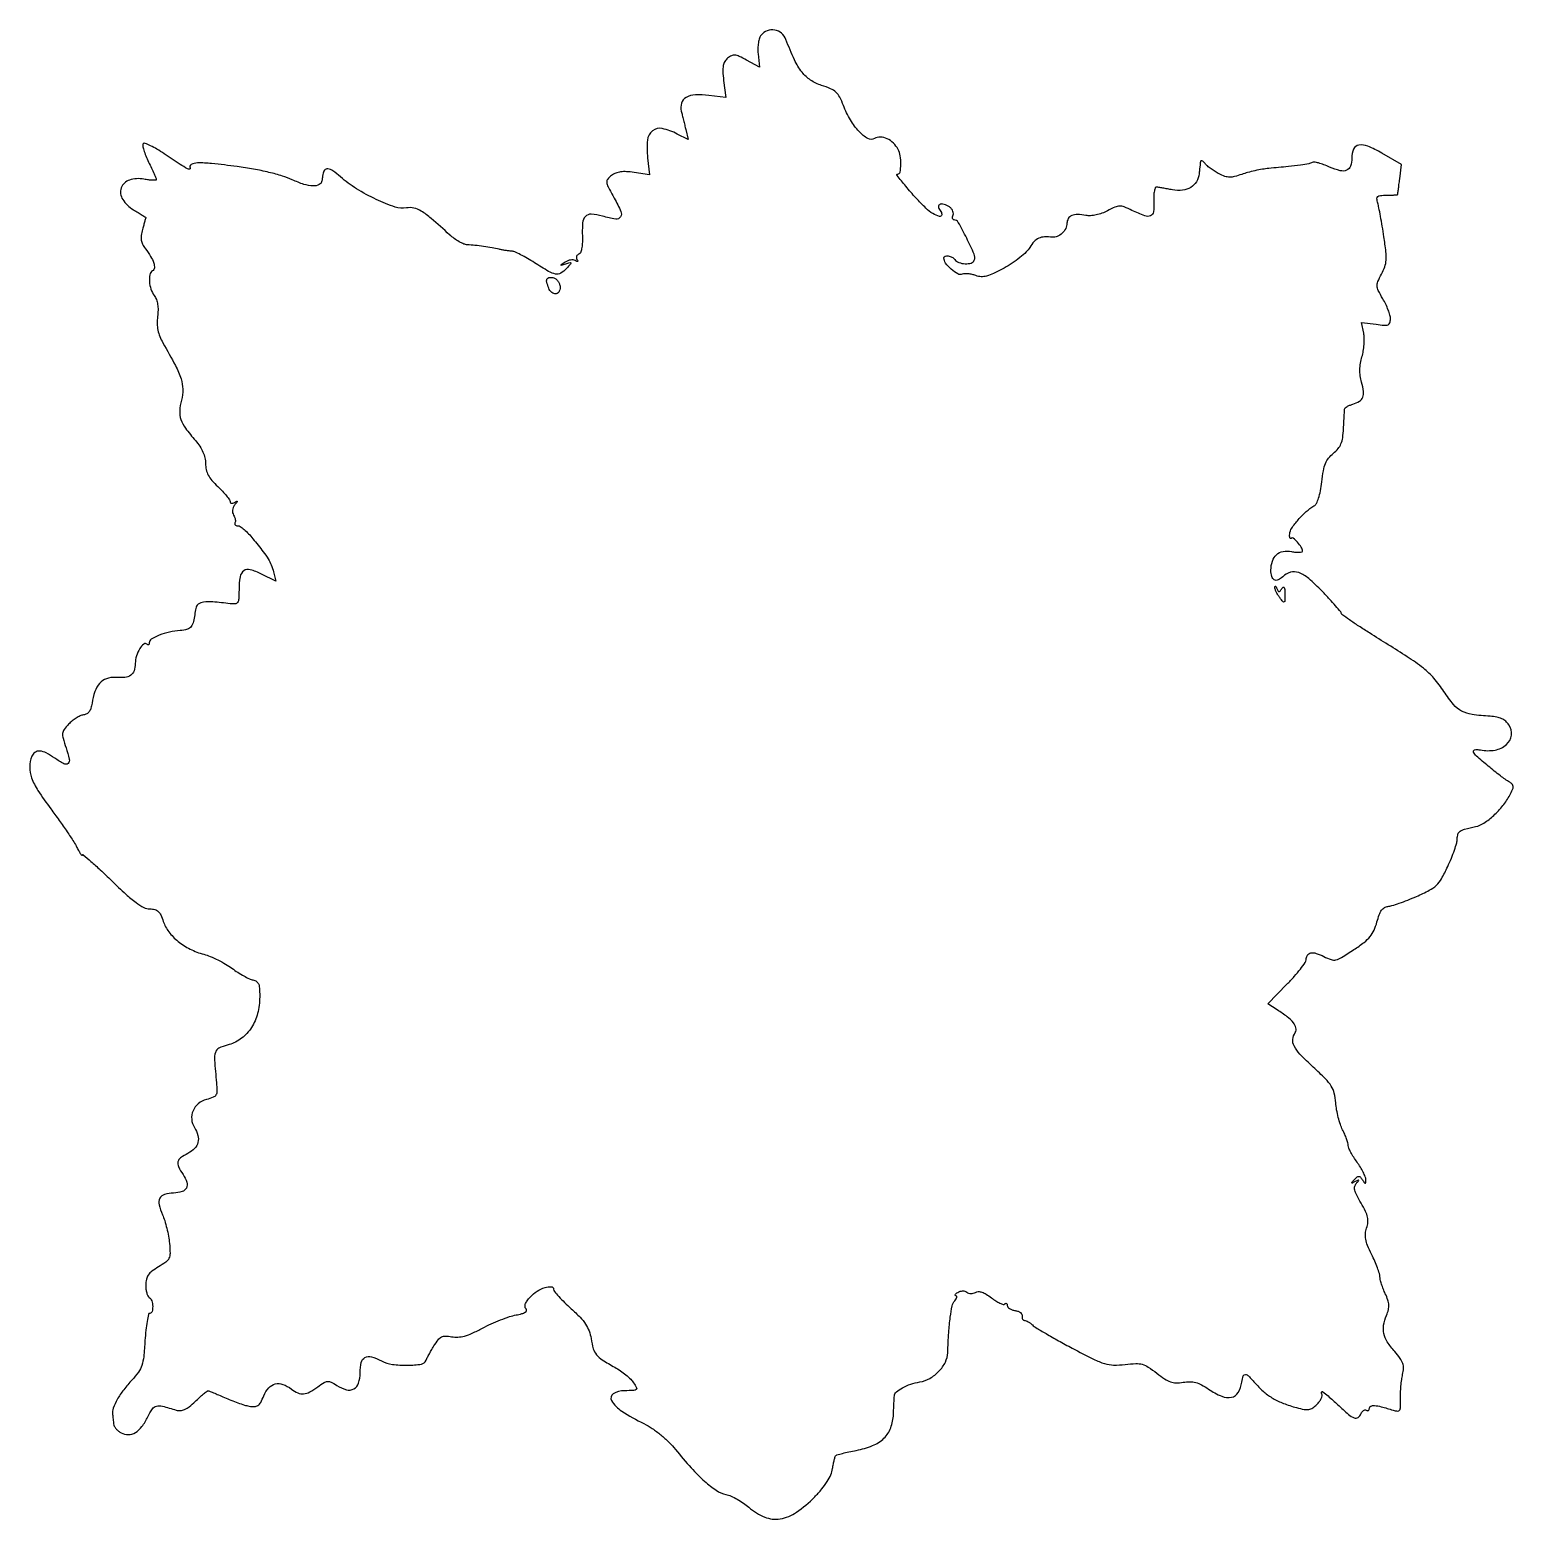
# Model space of a CAD drawing. Extents: x 0 to 422, y 0 to 424.
import ezdxf

# ---------------------------------------------------------------- set-up
doc = ezdxf.new("R2010")
doc.units = 0

msp = doc.modelspace()

# ---------------------------------------------------------------- linework, layer by layer
for points in [[(208.015615, 422.518815, 0.098817), (207.567131, 421.689471, 0.034046), (207.253946, 420.355907, 0.032264), (207.100812, 418.799875, 0.032179), (207.148914, 417.235686), (207.511488, 413.433742), (203.865821, 415.430671, 0.015142), (201.764953, 416.500048, 0.084061), (200.549593, 416.840107, 0.135483), (199.576325, 416.678815, 0.064883), (198.496456, 415.997058, 0.085526), (197.67284, 415.033854, 0.089858), (197.236721, 413.866581, 0.057939), (197.133913, 412.225904, 0.016181), (197.354014, 409.658721), (197.935269, 404.750925), (193.169285, 405.383156, 0.044175), (189.312738, 405.551377, 0.118767), (186.69259, 404.794746, 0.186626), (185.387472, 403.194738, 0.140685), (185.30575, 400.906322, -0.00075), (185.583893, 399.781138, -0.000386), (185.929075, 398.371022, -0.000383), (186.282082, 396.919275, -0.000579), (186.587022, 395.654605), (187.269626, 392.809211), (184.184473, 394.404605, 0.063929), (179.898388, 395.96704, 0.227665), (177.127456, 395.330461, 0.20347), (175.689861, 392.672624, 0.051696), (175.73466, 387.661734), (176.278627, 382.835671), (171.889314, 383.480692, 0.022651), (169.73284, 383.698396, 0.047327), (168.048325, 383.632219, 0.059686), (166.67954, 383.278218, 0.068333), (165.5, 382.620347, 0.055395), (164.383805, 381.568149, 0.208441), (164.112039, 380.668054, 0.091158), (164.501024, 379.408718, 0.006329), (166.268191, 376.127751, -0.021915), (168.133881, 372.389322, -0.256919), (168.002166, 370.822899, -0.293084), (166.650962, 370.229592, -0.026652), (162.879761, 371.032377, 0.044421), (159.686358, 371.594528, 0.22756), (158.049014, 370.974423, 0.175359), (157.25207, 369.161065, 0.02535), (157.18558, 365.056485, -0.022085), (157.167939, 363.232479, -0.038651), (156.970595, 361.735806, -0.047331), (156.633338, 360.656842, -0.21615), (156.163224, 360.221075, 0.103679), (155.765909, 359.98915, 0.124878), (155.526988, 359.630251, 0.123643), (155.486746, 359.197984, 0.100427), (155.648278, 358.760081, -0.038697), (155.852544, 358.364074, -0.345696), (155.804272, 358.187462, -0.274069), (155.597589, 358.166032, -0.030482), (155.162428, 358.399614, 0.116417), (154.595136, 358.588732, 0.058551), (153.836261, 358.568256, 0.053444), (153.015444, 358.358029, 0.053459), (152.25792, 357.978617, 0.001721), (151.121676, 357.242936, 0.34863), (151.081954, 357.123812, 0.400107), (151.185751, 357.072316, 0.001853), (152.443933, 357.467529, -0.007876), (153.690503, 357.842658, -0.455477), (153.868389, 357.72656, -0.218035), (153.780528, 357.433834, -0.003655), (152.627806, 356.141224, -0.07561), (151.041122, 354.846809, -0.180758), (149.567715, 354.585212, -0.087734), (147.59073, 355.3225, -0.010199), (143.554219, 357.810524, 0.012116), (141.546698, 359.037322, 0.014675), (139.60471, 360.085567, 0.01331), (137.935127, 360.869525, 0.091047), (137.054219, 361.076511, -0.018174), (136.316951, 361.139726, -0.008532), (135.369052, 361.272281, -0.008441), (134.379291, 361.445121, -0.01174), (133.5, 361.635521, 0.015072), (131.481595, 362.058526, 0.009296), (129.085597, 362.439907, 0.009236), (126.642008, 362.736499, 0.013356), (124.472861, 362.900807, -0.087454), (123.488233, 363.124463, -0.029019), (122.153877, 363.778674, -0.02787), (120.730466, 364.690215, -0.028311), (119.425067, 365.75, 0.005933), (114.16249, 370.428058, 0.039565), (111.343185, 372.508419, 0.084738), (109.257238, 373.35989, 0.104345), (107.159989, 373.381998, -0.133586), (103.941366, 373.60186, -0.026753), (98.56623, 375.79436, -0.028841), (92.940711, 378.856314, -0.041126), (88.375493, 382.243462, 0.025918), (86.245587, 383.926414, 0.121355), (84.802993, 384.494845, 0.266716), (83.881517, 384.118787, 0.13239), (83.375, 382.916667, -0.000274), (83.318087, 382.501006, -0.000164), (83.25, 382.006949, -0.000164), (83.181894, 381.51514, -0.000285), (83.125, 381.106989, -0.248115), (82.333482, 380.011029, -0.12377), (80.613055, 379.639618, -0.069818), (77.997962, 380.096804, -0.029717), (74.678774, 381.391462, 0.033715), (71.865263, 382.463063, 0.015191), (68.051895, 383.502569, 0.014035), (63.655662, 384.428944, 0.012165), (59, 385.157764, 0.006387), (51.747627, 386.01887, 0.033623), (47.742864, 386.171869, 0.10584), (45.920552, 385.726054, 0.444639), (45.642266, 384.76981, -0.523893), (45.496815, 384.436601, -0.175079), (44.857193, 384.534965, -0.020897), (42.798997, 385.771565, -0.002338), (38.249734, 388.801003, 0.014158), (36.187683, 390.104881, 0.022249), (34.339534, 391.093136, 0.018107), (32.825573, 391.751765, 0.298285), (32.311128, 391.644461, 0.248309), (32.155859, 391.140064, 0.023276), (32.46789, 389.835032, 0.025568), (33.022826, 388.227287, 0.017194), (33.811394, 386.451309, -0.004212), (34.64997, 384.687624, -0.00613), (35.357097, 383.117458, -0.003263), (35.928656, 381.781856, -0.099787), (36, 381.427936, -0.402631), (35.833901, 381.255107, -0.0199), (34.968655, 381.255183, -0.022975), (33.835412, 381.352682, -0.013421), (32.489038, 381.568034, 0.122666), (28.3578, 381.325386, 0.238658), (26.048483, 379.08014, 0.229569), (26.444493, 375.807053, 0.117037), (29.5, 372.867499, -0.003131), (30.841816, 372.064438, -0.005066), (31.971875, 371.362695, -0.001194), (32.948261, 370.739309, -0.255392), (33, 370.644622, -0.066285), (32.984092, 370.525155, -0.000521), (32.729602, 369.590336, -0.001898), (32.432321, 368.518819, -0.001218), (32.079498, 367.277192, 0.032264), (31.706129, 365.565747, 0.075193), (31.705885, 364.257163, 0.081976), (32.088412, 363.077236, 0.044234), (32.909281, 361.783794, -0.02742), (34.403916, 359.594791, -0.057712), (35.258783, 357.725673, -0.089942), (35.449642, 356.31269, -0.247921), (34.956326, 355.473008, 0.203171), (34.191627, 354.393523, 0.071), (34.048595, 352.456012, 0.063819), (34.48021, 350.276892, 0.078621), (35.435745, 348.44113, -0.072491), (36.019514, 347.352217, -0.047416), (36.376191, 345.970468, -0.041133), (36.499796, 344.339409, -0.028837), (36.381468, 342.5, 0.034134), (36.271634, 340.454992, 0.0462), (36.469034, 338.615771, 0.046184), (37.000877, 336.84359, 0.034078), (37.895955, 335, -0.008547), (41.447432, 328.545507, -0.043424), (43.040639, 324.768105, -0.075085), (43.523634, 321.82116, -0.065378), (43.155155, 318.713136, 0.046672), (42.670393, 315.616825, 0.099364), (42.997746, 313.225648, 0.07611), (44.301359, 310.758259, 0.019312), (47.14665, 307.215204, -0.032993), (48.383063, 305.586289, -0.042861), (49.27713, 303.940449, -0.046848), (49.817855, 302.299603, -0.056236), (50, 300.685249, 0.056875), (50.196074, 298.967091, 0.066026), (50.773957, 297.427679, 0.054995), (51.830961, 295.885487, 0.025974), (53.5, 294.138802, -0.013714), (54.840521, 292.803051, -0.018545), (55.971875, 291.520046, -0.01573), (56.822886, 290.410127, -0.156936), (57, 289.859739, 0.16374), (57.103718, 289.551517, 0.187686), (57.367188, 289.389786, 0.122828), (57.771005, 289.416049, 0.057968), (58.25, 289.632941, -0.013377), (58.880438, 289.9891, -0.539665), (58.996739, 289.925223, -0.185983), (58.928356, 289.69521, -0.005776), (58.307202, 288.90842, 0.065233), (57.874367, 288.201754, 0.07779), (57.67066, 287.448184, 0.082051), (57.711755, 286.701597, 0.083909), (57.991219, 286.014207, -0.046341), (58.290116, 285.412375, -0.049263), (58.465641, 284.777901, -0.054712), (58.501261, 284.205371, -0.12728), (58.375, 283.797746, 0.149348), (58.295451, 283.495149, 0.191606), (58.411318, 283.234329, 0.132194), (58.72547, 283.058089, 0.062171), (59.190983, 282.999971, -0.154055), (59.875031, 282.784068, -0.024601), (60.996726, 281.912383, -0.025261), (62.255453, 280.715229, -0.019744), (63.5, 279.297587, -0.004772), (66.42814, 275.612567, -0.026747), (67.867438, 273.546293, -0.045288), (68.711524, 271.861393, -0.033991), (69.336605, 269.882486), (69.9716, 267.264972), (65.921912, 269.268598, 0.045618), (62.725967, 270.501849, 0.227395), (60.882641, 270.185271, 0.202699), (59.841297, 268.500244, 0.036301), (59.535704, 264.735704, -0.012584), (59.449998, 262.185554, -0.129606), (59.124887, 261.193003, -0.234145), (58.432705, 260.781395, -0.05069), (57, 260.816958, 0.010102), (52.076991, 261.340295, 0.054993), (49.400454, 261.275585, 0.129164), (47.934728, 260.671457, 0.194421), (47.234296, 259.5, -0.011792), (46.569223, 255.811978, -0.103684), (45.913911, 254.298558, -0.17482), (44.840126, 253.549034, -0.048683), (42.785004, 253.204785, 0.038055), (39.74022, 252.760944, 0.03942), (36.834844, 251.863406, 0.03995), (34.593719, 250.757845, 0.264058), (34, 249.712013, -0.065496), (33.953385, 249.357676, -0.193556), (33.808733, 249.165005, -0.241383), (33.597185, 249.15002, -0.095894), (33.348877, 249.31779, 0.387025), (32.430872, 249.360835, 0.084479), (31.302911, 248.049997, 0.061023), (30.367174, 245.955182, 0.071719), (30.031803, 243.809017, -0.074764), (29.697643, 241.75235, -0.164514), (28.762537, 240.486995, -0.130012), (27.073822, 239.871164, -0.03961), (24.329635, 239.838412, 0.104306), (21.852647, 239.487793, 0.123092), (19.894993, 238.16729, 0.099975), (18.514758, 235.82841, 0.051244), (17.730372, 232.5, -0.040867), (17.435163, 231.119911, -0.08594), (16.946234, 230.142615, -0.106761), (16.238564, 229.518496, -0.090973), (15.294814, 229.196734, 0.071531), (14.354638, 228.916224, 0.031055), (13.203968, 228.295268, 0.029938), (12.042411, 227.471607, 0.035), (11.05052, 226.553776, 0.032315), (9.800394, 225.0378, 0.130381), (9.375289, 223.927566, 0.095741), (9.490029, 222.573274, 0.01316), (10.335438, 219.857042, -0.02343), (11.272259, 216.613877, -0.273194), (10.899036, 215.403135, -0.321088), (9.740227, 215.2669, -0.028614), (7.110207, 216.921526, 0.035287), (4.723597, 218.378965, 0.100703), (2.860926, 218.908451, 0.168919), (1.508044, 218.550797, 0.154015), (0.606989, 217.418213, 0.089209), (0.029093, 214.388217, 0.089143), (0.542876, 211.345911, 0.057577), (2.356343, 207.686983, 0.016581), (5.971687, 202.495758, -0.00532), (8.368314, 199.214563, -0.005756), (10.631445, 195.967504, -0.005446), (12.508571, 193.141351, -0.027576), (13.448917, 191.5, 0.010979), (14.029511, 190.403805, 0.026374), (14.518895, 189.626291, 0.062608), (14.840775, 189.273465, 0.630328), (14.97723, 189.334183, -0.628659), (15.218083, 189.442046, -0.004372), (17.416749, 187.551688, -0.008949), (20.083336, 185.132545, -0.004979), (23.25, 182.094709, 0.008131), (27.362341, 178.19915, 0.026233), (30.266723, 175.803926, 0.039581), (32.466971, 174.430471, 0.119307), (34.172448, 174.010526, -0.060283), (35.580255, 173.834545, -0.125283), (36.547968, 173.313339, -0.098776), (37.288852, 172.298416, -0.028729), (38.003643, 170.48896, 0.082772), (39.57283, 167.503619, 0.059713), (42.192207, 164.793607, 0.055334), (45.605726, 162.593286, 0.050581), (49.521884, 161.115059, -0.033087), (51.348262, 160.497616, -0.017384), (53.530911, 159.504727, -0.01722), (55.705504, 158.327666, -0.025301), (57.521884, 157.134644, 0.015723), (59.191659, 155.991563, 0.016045), (60.918928, 154.963765, 0.016016), (62.473029, 154.169147, 0.06195), (63.5, 153.832371, -0.108226), (64.530139, 153.386168, -0.154651), (65.120472, 152.592559, -0.075881), (65.38283, 151.160677, -0.01254), (65.395967, 148.345259, -0.067562), (64.678266, 143.761999, -0.081043), (62.773656, 139.839023, -0.087026), (59.856215, 136.932827, -0.09395), (56.197635, 135.28801, 0.056637), (53.80886, 134.420621, 0.210386), (52.807244, 133.218377, 0.088453), (52.577638, 131.006671, 0.005821), (53.122205, 124.588459, -0.019304), (53.25923, 122.215592, -0.140571), (52.968777, 121.124777, -0.164881), (52.165319, 120.441926, -0.029226), (50.262702, 119.813159, 0.107516), (47.956328, 118.627199, 0.11971), (46.457725, 116.628433, 0.123352), (46.069091, 114.214115, 0.118648), (46.853711, 111.862638, -0.072434), (47.839887, 109.615998, -0.129635), (47.86229, 107.613213, -0.133528), (46.899138, 105.899913, -0.079147), (45, 104.5, 0.036841), (42.924114, 103.224694, 0.181864), (42.177452, 102.100931, 0.171366), (42.33365, 100.721805, 0.031968), (43.609951, 98.472537, -0.065054), (44.676529, 96.265205, -0.200238), (44.55465, 94.644457, -0.203604), (43.321821, 93.608644, -0.067259), (40.938448, 93.217313, 0.063983), (38.334607, 92.807208, 0.204925), (37.006286, 91.714774, 0.1795), (36.779475, 89.881074, 0.048049), (37.742514, 87.052673, -0.029824), (38.387601, 85.362317, -0.015593), (38.996959, 83.192278, -0.015454), (39.485166, 80.920313, -0.022813), (39.759898, 78.899761, -0.01847), (39.90905, 76.06603, -0.114765), (39.603631, 74.653079, -0.125768), (38.717038, 73.582428, -0.023978), (36.586413, 72.183486, 0.027851), (34.782615, 70.97905, 0.078319), (33.729244, 69.892852, 0.096254), (33.182676, 68.674895, 0.057539), (33, 67.092742, 0.031049), (33.073598, 65.908693, 0.036845), (33.29375, 64.810307, 0.040002), (33.614348, 63.935906, 0.147514), (34, 63.5, -0.18103), (34.707616, 62.586441, -0.068185), (34.977044, 60.965418, -0.077753), (34.790097, 59.497218, -0.333875), (34.128485, 59, 0.352343), (33.764754, 58.707353, 0.011265), (33.376568, 56.723438, 0.017203), (33.033403, 54.221211, 0.010511), (32.792596, 51.25, -0.010558), (32.42109, 46.671377, -0.054334), (31.889686, 44.185975, -0.076279), (30.917043, 42.278113, -0.03306), (29.099132, 40.074684, 0.026082), (26.731448, 37.285061, 0.034582), (24.900335, 34.505234, 0.038724), (23.745923, 32.026994, 0.127948), (23.560433, 30.25, -0.005778), (23.642059, 29.666345, -0.00301), (23.731033, 28.936898, -0.002992), (23.813377, 28.187023, -0.004564), (23.875, 27.535184, 0.10372), (24.066854, 26.896533, 0.04981), (24.550781, 26.186237, 0.046394), (25.225642, 25.517997, 0.049127), (26, 25, 0.127832), (28.05363, 24.503725, 0.132338), (30.059228, 25.081138, 0.098536), (31.939162, 26.797357, 0.047883), (33.614675, 29.600416, -0.037616), (34.885378, 31.828718, -0.188954), (36.044875, 32.628517, -0.121675), (37.7352, 32.608519, -0.012094), (41.661324, 31.487292, 0.092776), (42.865106, 31.345388, 0.088639), (44.059704, 31.64343, 0.062529), (45.3933, 32.454131, 0.022908), (47.059638, 33.906558, -0.005855), (48.329571, 35.092038, -0.008846), (49.465186, 36.091301, -0.004358), (50.443179, 36.907077, -0.173329), (50.703178, 37, -0.096574), (50.988169, 36.944436, -0.002292), (52.248339, 36.426899, -0.00496), (53.721829, 35.796625, -0.003338), (55.3924, 35.049018, 0.012509), (57.232605, 34.265683, 0.010486), (59.220624, 33.525418, 0.010623), (61.066443, 32.925509, 0.02841), (62.410689, 32.601973, 0.049301), (63.940123, 32.478028, 0.150504), (64.918793, 32.79847, 0.116474), (65.69425, 33.676039, 0.02401), (66.586573, 35.552956, -0.08207), (67.999594, 37.809009, -0.153259), (69.827031, 38.912697, -0.148035), (72.004692, 38.793319, -0.074854), (74.44113, 37.468197, 0.057955), (76.289354, 36.380866, 0.125739), (77.902824, 36.110817, 0.105137), (79.636042, 36.635279, 0.033337), (81.922171, 38.10058, -0.018329), (83.708944, 39.322939, -0.122203), (84.724456, 39.659619, -0.138958), (85.7173, 39.459171, -0.026175), (87.332716, 38.517652, 0.076476), (90.058871, 37.276, 0.194298), (92.181711, 37.508493, 0.195002), (93.542684, 39.14836, 0.07704), (94, 42.098772, -0.05295), (94.312535, 45.041754, -0.216736), (95.356732, 46.448707, -0.202282), (97.163051, 46.641405, -0.04612), (100.075457, 45.46098, 0.086143), (103.137225, 44.495756, 0.037168), (107.421969, 44.241693, 0.032409), (111.412577, 44.561106, 0.282196), (112.721183, 45.651646, -0.039922), (112.936364, 46.15254, -0.004925), (113.502205, 47.199706, -0.005795), (114.202233, 48.431315, -0.004762), (114.977308, 49.730332, -0.025449), (116.175322, 51.487594, -0.110441), (117.132898, 52.296684, -0.129694), (118.260336, 52.553074, -0.040786), (119.992884, 52.351423, 0.064717), (121.756569, 52.231055, 0.052437), (123.628481, 52.544463, 0.038867), (125.856846, 53.353745, 0.015579), (128.769544, 54.786736, -0.015524), (131.243904, 56.004416, -0.012978), (133.940183, 57.145415, -0.013179), (136.461661, 58.060156, -0.034563), (138.324696, 58.540949, 0.018835), (139.973031, 58.911498, 0.071436), (140.94271, 59.323099, 0.194724), (141.278941, 59.772709, 0.26679), (141.149923, 60.250077, -0.170853), (140.865743, 60.842968, -0.113888), (140.955477, 61.598114, -0.071898), (141.450154, 62.52862, -0.028882), (142.369369, 63.642546, -0.062407), (144.301844, 65.265213, -0.063354), (146.565458, 66.351088, -0.098512), (148.324815, 66.571005, -0.393269), (149, 65.845343, 0.174268), (149.218068, 65.238675, 0.011141), (150.46978, 63.789511, 0.015251), (152.086653, 62.105973, 0.010696), (154.003505, 60.30694, -0.017417), (156.529316, 57.871713, -0.045679), (158.10637, 55.911627, -0.058458), (159.071918, 54.008233, -0.048565), (159.646345, 51.810173, 0.031687), (160.291998, 48.948644, 0.102155), (161.203417, 47.235258, 0.078491), (162.851817, 45.784652, 0.013939), (166.394761, 43.67473, -0.02425), (167.994207, 42.676989, -0.020698), (169.579366, 41.477889, -0.021209), (170.930712, 40.26509, -0.054055), (171.766733, 39.25, -0.023674), (172.607118, 37.827518, -0.351531), (172.505175, 37.29687, -0.171118), (171.825837, 37.036525, -0.006754), (169.121972, 37, 0.135035), (165.973366, 36.133863, 0.413888), (165.481428, 34.199709, 0.117416), (168.395067, 31.192174, 0.0259), (174.688083, 27.62484, -0.032084), (177.048208, 26.248144, -0.023167), (179.495393, 24.431683, -0.022995), (181.789162, 22.37547, -0.029557), (183.688083, 20.274278, 0.014018), (188.114128, 15.059963, 0.027706), (191.959283, 11.228967, 0.034961), (195.278366, 8.662237, 0.093311), (198.020428, 7.495513, -0.050565), (199.459482, 7.023017, -0.02335), (201.222506, 6.138561, -0.022846), (203.005175, 5.02747, -0.029381), (204.528424, 3.8409, 0.083646), (209.024745, 1.06168, 0.136539), (213.448399, 0.549244, 0.113474), (218.081379, 2.410762, 0.047437), (223.246268, 6.786214, 0.020292), (225.276532, 9.04315, 0.031847), (226.809777, 11.153461, 0.037698), (227.844742, 13.097146, 0.066139), (228.35063, 14.844289, -0.009178), (228.572968, 16.154345, -0.012583), (228.824118, 17.323297, -0.009353), (229.074063, 18.280166, -0.128498), (229.253894, 18.587227, -0.132822), (229.589302, 18.779849, -0.0042), (231.128224, 19.170838, -0.007888), (232.968205, 19.591243, -0.005358), (235.07479, 20.014184, 0.049733), (239.720112, 21.38426, 0.096224), (242.951964, 23.492657, 0.110495), (244.882905, 26.434792, 0.081128), (245.656046, 30.272517, -0.001224), (245.722675, 31.965132, -0.001477), (245.793852, 33.554704, -0.001255), (245.861103, 34.892892, -0.010021), (245.906046, 35.509453, -0.194129), (246.496305, 36.653564, -0.052663), (248.203901, 37.836353, -0.046187), (250.549823, 38.851084, -0.038062), (253.199287, 39.499044, 0.089715), (256.043548, 40.513877, 0.072468), (258.596859, 42.521641, 0.074555), (260.407846, 45.107673, 0.107528), (261.090624, 47.805764, -0.007824), (261.374014, 53.552763, -0.017258), (261.810196, 57.925097, -0.01922), (262.367036, 61.123348, -0.121063), (263.084374, 62.601665, 0.036058), (263.469213, 63.139995, 0.087101), (263.647708, 63.593737, 0.187579), (263.597734, 63.88517, 0.258693), (263.372445, 64.015313, -0.241058), (263.191235, 64.112117, -0.300945), (263.187054, 64.298576, -0.085965), (263.458145, 64.599232, -0.025406), (263.966462, 64.95811, -0.065263), (264.62594, 65.263445, -0.071807), (265.320553, 65.37547, -0.077741), (265.970183, 65.284825, -0.100061), (266.5, 65, 0.098245), (267.016968, 64.719681, 0.072784), (267.660822, 64.618621, 0.069118), (268.339766, 64.705754, 0.072105), (268.958712, 64.974482, -0.144771), (269.766023, 65.194465, -0.076897), (270.795309, 65.012472, -0.054952), (272.042648, 64.42785, -0.025885), (273.513291, 63.422065, 0.021937), (274.773259, 62.545688, 0.033671), (275.941549, 61.912668, 0.036092), (276.89303, 61.557691, 0.274157), (277.338118, 61.671451, -0.101028), (277.590291, 61.838122, -0.245864), (277.805572, 61.816628, -0.186783), (277.952919, 61.610149, -0.062706), (278, 61.236218, 0.179466), (278.165116, 60.791012, 0.072892), (278.660937, 60.360538, 0.059394), (279.388993, 60.008134, 0.045215), (280.25, 59.79581, -0.053173), (281.092419, 59.573825, -0.075516), (281.765625, 59.193146, -0.098052), (282.171953, 58.720345, -0.180825), (282.25, 58.226259, 0.073094), (282.22411, 57.757612, 0.104044), (282.346205, 57.360214, 0.126065), (282.594826, 57.09665, 0.141881), (282.928571, 57, -0.098199), (283.375957, 56.911279, -0.033469), (283.972545, 56.61685, -0.031762), (284.604403, 56.194821, -0.031641), (285.178571, 55.695659, 0.058558), (286.135708, 54.94989, 0.00418), (289.040129, 53.222422, 0.005837), (292.554143, 51.226575, 0.004372), (296.468675, 49.107758, 0.005907), (302.589227, 45.955811, 0.041082), (305.712634, 44.702387, 0.07), (308.273364, 44.289829, 0.036081), (311.521608, 44.459433, -0.019985), (314.564867, 44.716688, -0.078784), (316.427921, 44.505496, -0.079741), (318.122869, 43.729668, -0.020776), (320.55129, 41.95924, 0.020503), (322.774518, 40.336546, 0.064949), (324.42224, 39.520626, 0.079749), (326.030016, 39.243139, 0.042603), (328.046365, 39.391423, -0.040879), (329.970954, 39.539624, -0.063772), (331.616815, 39.320714, -0.057464), (333.271809, 38.670407, -0.026917), (335.244954, 37.479518, 0.046603), (339.012997, 35.402847, 0.154725), (341.793666, 35.113867, 0.212629), (343.6888, 36.473933, 0.094036), (344.743681, 39.439278, -0.035094), (345.153164, 41.233201, -0.362723), (345.742106, 41.619303, -0.173219), (346.627087, 41.182306, -0.010531), (348.66739, 38.983525, 0.033431), (351.09864, 36.592818, 0.045284), (353.605244, 34.804664, 0.041856), (356.544916, 33.401002, 0.023455), (360.313166, 32.173489, 0.020441), (362.478192, 31.673104, 0.086456), (363.804406, 31.654834, 0.111481), (364.881812, 32.086105, 0.045682), (366.099641, 33.099641, 0.037202), (366.811242, 33.925816, 0.049539), (367.318364, 34.776325, 0.059204), (367.567758, 35.527899, 0.191206), (367.477458, 36.036475, -0.214336), (367.404281, 36.590625, -0.505165), (367.733062, 36.708507, -0.03515), (369.263585, 35.516855, -0.005903), (372, 33, 0.011475), (375.062064, 30.245971, 0.087346), (376.72354, 29.260646, 0.25399), (377.808779, 29.409621, 0.143602), (378.63617, 30.494256, -0.064087), (378.922037, 31.024563, -0.094924), (379.304103, 31.387051, -0.122111), (379.718783, 31.527613, -0.160704), (380.104785, 31.435239, 0.109911), (380.445692, 31.316703, 0.182786), (380.737031, 31.389821, 0.160444), (380.932752, 31.649889, 0.081925), (381, 32.05756, -0.310693), (381.401286, 32.641013, -0.113795), (382.445311, 32.78732, -0.044401), (384.381303, 32.442767, -0.00898), (387.737868, 31.467275, 0.047384), (389.01735, 31.199785, 0.28059), (389.611165, 31.47624, 0.144347), (389.871291, 32.313432, 0.011733), (389.850562, 34.636541, -0.01775), (389.855863, 36.34233, -0.012115), (389.977608, 38.27741, -0.012223), (390.18615, 40.139914, -0.023996), (390.458835, 41.605705, 0.047311), (390.703413, 43.375058, 0.094457), (390.499246, 44.767882, 0.075094), (389.753808, 46.186511, 0.021707), (388.198794, 48.120804, -0.036073), (386.103127, 50.886585, -0.088921), (385.117363, 53.225112, -0.099619), (385.06297, 55.592551, -0.053365), (385.880633, 58.412264, 0.036348), (386.416408, 60.049806, 0.074979), (386.542394, 61.388108, 0.069424), (386.270424, 62.769152, 0.027506), (385.536942, 64.563393, -0.017366), (384.948633, 65.923157, -0.016993), (384.451477, 67.330275, -0.017154), (384.100185, 68.59301, -0.059328), (384, 69.434373, 0.075498), (383.86164, 70.345468, 0.013619), (383.30675, 71.972601, 0.014409), (382.543492, 73.857737, 0.0126), (381.640001, 75.783244, -0.017364), (380.489681, 78.296777, -0.052004), (379.949065, 80.104732, -0.07074), (379.87881, 81.651172, -0.058709), (380.227572, 83.262714, 0.057161), (380.580897, 84.871312, 0.080867), (380.494058, 86.332379, 0.059313), (379.90562, 87.999919, 0.018094), (378.634893, 90.360035, -0.014348), (377.396086, 92.620144, -0.059974), (376.860863, 94.073298, -0.110683), (376.847589, 95.124457, -0.135553), (377.297322, 95.994026, 0.005821), (377.938226, 96.702842, 0.324399), (377.954433, 96.870954, 0.393465), (377.809118, 96.914288, 0.006655), (377, 96.5, -0.006268), (376.158804, 96.068465, -0.451193), (376.030035, 96.12083, -0.273663), (376.066079, 96.301071, -0.004428), (376.791641, 97.094936, -0.030762), (377.530967, 97.797577, -0.188343), (378.020316, 97.96308, -0.205722), (378.466024, 97.746693, -0.037334), (379.026328, 96.991641, 0.008321), (379.591887, 96.129196, 0.266156), (379.810217, 96.02279, 0.377867), (379.954157, 96.167865, 0.012266), (379.984687, 97.05572, 0.096787), (379.833768, 97.870592, 0.022397), (379.261127, 99.149837, 0.022307), (378.455833, 100.588556, 0.020188), (377.5, 102, -0.017449), (376.542941, 103.396719, -0.020212), (375.734375, 104.791313, -0.019696), (375.150328, 106.014034, -0.101908), (375, 106.74394, 0.069663), (374.899274, 107.463379, 0.01679), (374.529231, 108.611544, 0.016913), (374.010843, 109.912517, 0.016063), (373.397382, 111.198441, -0.038471), (372.757423, 112.710632, -0.018571), (372.1632, 114.729114, -0.018293), (371.696786, 116.889995, -0.024978), (371.446398, 118.865795, 0.039635), (371.017097, 121.607162, 0.081962), (370.178939, 123.599993, 0.055217), (368.530267, 125.672418, 0.010452), (365.049016, 129.031657, -0.013191), (361.256615, 132.731479, -0.073047), (359.592593, 135.035256, -0.1466), (359.232099, 136.924215, -0.115991), (359.916033, 138.898378, 0.20544), (360.120291, 140.17047, 0.107749), (359.394787, 141.632234, 0.062122), (357.655312, 143.323482, 0.022004), (354.790353, 145.297229), (352.080705, 146.993226), (357.540353, 152.585337, 0.011227), (359.631689, 154.825915, 0.015561), (361.396229, 156.931992, 0.01204), (362.747352, 158.73842, 0.15577), (363, 159.529707, -0.136727), (363.364446, 160.837543, -0.214423), (364.308972, 161.490421, -0.125817), (365.881638, 161.383382, -0.039764), (368.068762, 160.464442, 0.038097), (370.10689, 159.60011, 0.138942), (371.496416, 159.532222, 0.081754), (373.098819, 160.191727, 0.008135), (376.606119, 162.439094, 0.017758), (379.487371, 164.503188, 0.054917), (381.208708, 166.161909, 0.068357), (382.319003, 167.941954, 0.039985), (383.161572, 170.314284, -0.023126), (383.805647, 172.3418, -0.065073), (384.496407, 173.656436, -0.09898), (385.302974, 174.422618, -0.122411), (386.284117, 174.746449, 0.05561), (387.40614, 174.957924, 0.009364), (389.485848, 175.638188, 0.010144), (391.909332, 176.536974, 0.008857), (394.407482, 177.573035, 0.017175), (398.049598, 179.310872, 0.070876), (400.030018, 180.727892, 0.073261), (401.503333, 182.618584, 0.019123), (403.276947, 186.04665, 0.012707), (404.319388, 188.420375, 0.014173), (405.200103, 190.759876, 0.013574), (405.837248, 192.786843, 0.069463), (406, 193.952683, -0.07537), (406.202911, 195.291137, -0.171627), (406.805887, 196.099557, -0.084018), (408.100208, 196.681234, -0.009973), (411.172737, 197.416138, 0.092746), (413.590798, 198.437885, 0.039548), (416.368494, 200.610676, 0.038091), (418.985279, 203.409565, 0.046667), (420.953786, 206.398642, 0.016068), (421.724799, 207.966739, 0.106612), (421.907572, 208.814187, 0.18598), (421.67084, 209.42862, 0.071041), (420.953786, 210.024584, -0.025158), (418.25993, 211.875066, -0.010276), (414.785131, 214.643607, -0.005906), (411.432251, 217.497155, -0.11483), (410.640634, 218.593876, -0.205718), (410.644403, 219.002436, -0.212453), (410.943154, 219.273648, -0.096525), (411.595593, 219.356282, -0.030613), (412.572819, 219.230831, 0.091366), (416.736718, 219.203111, 0.137084), (419.992749, 220.768083, 0.184963), (421.380083, 223.403898, 0.176485), (420.687057, 226.35486, 0.068962), (419.793772, 227.377994, 0.071256), (418.665131, 228.106322, 0.060392), (417.219107, 228.569785, 0.032874), (415.365985, 228.800384, -0.020703), (410.188659, 229.317117, -0.087715), (407.238977, 230.281076, -0.096496), (404.942258, 232.150684, -0.027938), (402.202475, 235.835903, 0.031764), (399.350121, 239.611907, 0.048381), (396.384189, 242.451623, 0.024641), (391.723939, 245.762478, 0.002953), (381.037468, 252.5, -0.005162), (377.957277, 254.461047, -0.008161), (375.362191, 256.212123, -0.003096), (373.18864, 257.751087, -0.241217), (373.001059, 258.115738, 0.176428), (372.855028, 258.514575, 0.003416), (371.410059, 260.205667, 0.007791), (369.661233, 262.161849, 0.00509), (367.586377, 264.365738, 0.024294), (363.760656, 267.978579, 0.089343), (360.900163, 269.654574, 0.155573), (358.531169, 269.756769, 0.130696), (356.347952, 268.490809, -0.086884), (355.048003, 267.578248, -0.241996), (353.966347, 267.617347, -0.203185), (353.234112, 268.562986, -0.064584), (353, 270.367887, -0.078806), (353.407324, 272.936182, -0.130475), (354.591833, 274.767777, -0.139305), (356.46428, 275.696472, -0.095537), (358.849933, 275.680013, 0.020736), (360.055621, 275.490473, 0.036244), (361.065326, 275.448035, 0.044654), (361.781693, 275.534197, 0.36664), (361.968197, 275.775, 0.131799), (361.622006, 276.871087, 0.03887), (360.552564, 278.290447, 0.037037), (359.370367, 279.444465, 0.389214), (358.751123, 279.41779, -0.318813), (358.559391, 279.385244, -0.206552), (358.405955, 279.562205, -0.071492), (358.329836, 280.021608, -0.025966), (358.35, 280.683333, -0.130063), (358.934323, 282.329658, -0.028835), (360.777695, 284.717681, -0.030793), (363.051254, 287.031576, -0.052772), (365.239744, 288.617801, 0.146545), (365.932194, 289.34921, 0.038878), (366.549005, 290.85272, 0.03207), (367.0706, 292.917198, 0.017544), (367.456384, 295.5, -0.016777), (367.923447, 298.660159, -0.051949), (368.527132, 300.72766, -0.070716), (369.421548, 302.257367, -0.055883), (370.773771, 303.618982, 0.049123), (372.103547, 304.922369, 0.076878), (372.930803, 306.29063, 0.062514), (373.407724, 308.04469, 0.022627), (373.653968, 310.618982, -0.00031), (373.751438, 312.538397, -0.000424), (373.841745, 314.266718, -0.000273), (373.919664, 315.719094, -0.004962), (373.949401, 316.182612, -0.204475), (374.108751, 316.490663, -0.037066), (374.646074, 316.870969, -0.03461), (375.384661, 317.248602, -0.025243), (376.25, 317.567394, 0.058619), (378.178501, 318.427688, 0.163622), (379.131293, 319.536817, 0.131696), (379.333318, 321.164766, 0.032757), (378.784933, 323.816737, -0.03372), (378.413419, 325.630967, -0.037654), (378.307652, 327.412524, -0.037221), (378.47035, 329.207738, -0.031587), (378.900702, 331.062909, 0.031847), (379.278061, 332.693476, 0.022707), (379.499425, 334.555199, 0.023037), (379.547865, 336.35712, 0.044581), (379.392187, 337.789063), (378.782221, 340.838897), (382.89111, 340.28778, 0.012442), (385.277981, 340.027903, 0.110095), (386.321251, 340.17039, 0.231864), (386.830497, 340.706101, 0.076247), (387, 341.811171, 0.068601), (386.856096, 342.855089, 0.021638), (386.363731, 344.354689, 0.021156), (385.663045, 345.999037, 0.021984), (384.833976, 347.556816, -0.015213), (383.537403, 349.915459, -0.105219), (383.196794, 351.182915, -0.116707), (383.421423, 352.420891, -0.020538), (384.463309, 354.561727, 0.040168), (385.389017, 356.670194, 0.067627), (385.769193, 358.561551, 0.044718), (385.706252, 360.976051, 0.009223), (385.137631, 365.197751, 0.003381), (384.662602, 368.158417, 0.003733), (384.162328, 371.015902, 0.003473), (383.700069, 373.449256, 0.019063), (383.391667, 374.75, -0.043374), (383.158934, 375.998986, -0.237801), (383.399235, 376.619645, -0.165372), (384.120783, 376.930418, -0.019731), (385.883369, 377, 0.007515), (387.081853, 377.018015, 0.012177), (388.099417, 377.073438, 0.005901), (388.940263, 377.149799, 0.328033), (389.050817, 377.25, 0.017038), (389.082711, 377.439829, 0.00022), (389.242007, 378.64008, 0.000638), (389.424024, 380.029788, 0.000418), (389.630318, 381.631123), (390.159003, 385.762246), (384.544515, 388.974531, 0.030428), (380.534207, 390.955676, 0.14094), (377.992944, 391.25688, 0.254395), (376.532201, 390.122533, 0.10344), (376, 387.577555, -0.078924), (375.632846, 385.266041, -0.221441), (374.541963, 384.09715, -0.162286), (372.651238, 383.979226, -0.04039), (369.689879, 385.027483, 0.017063), (368.057191, 385.692561, 0.023374), (366.544321, 386.170455, 0.021318), (365.292628, 386.44589, 0.183918), (364.740963, 386.339906, -0.092962), (363.758258, 385.960804, -0.011182), (361.454788, 385.588058, -0.009051), (357.984464, 385.169737, -0.002382), (352.415389, 384.627287, 0.019033), (350.587754, 384.387614, 0.011827), (348.464376, 383.974606, 0.011862), (346.385587, 383.467034, 0.020946), (344.70097, 382.936511, -0.022589), (342.661422, 382.301567, -0.069158), (341.226693, 382.130693, -0.0788), (339.905918, 382.366709, -0.035627), (338.285581, 383.061978, -0.021334), (337.129773, 383.722546, -0.017798), (335.960419, 384.518206, -0.018165), (334.941943, 385.324081, -0.045779), (334.281803, 386, 0.035628), (333.805285, 386.508114, 0.097174), (333.387631, 386.765625, 0.229125), (333.102468, 386.739401, 0.232558), (332.94847, 386.5, 0.000908), (332.887468, 385.961575, 0.000232), (332.79062, 385.088969, 0.000236), (332.680984, 384.092647, 0.000239), (332.57279, 383.100744, -0.106978), (331.815233, 380.824776, -0.124004), (330.211029, 379.207082, -0.110096), (327.866017, 378.420779, -0.071649), (325, 378.532137, 0.000548), (323.586674, 378.790475, 0.000627), (322.234375, 379.034375, 0.000565), (321.086265, 379.238622, 0.003563), (320.5, 379.33793, 0.34717), (320.121403, 379.127335, 0.049814), (319.845201, 378.219403, 0.038655), (319.686631, 376.887495, 0.021439), (319.689328, 375.25, -0.038141), (319.594497, 372.261945, -0.274914), (318.763849, 371.156815, -0.191639), (317.132248, 371.138876, -0.019322), (313.492375, 372.705027, 0.018894), (311.261193, 373.667313, 0.097215), (309.941784, 373.901387, 0.09919), (308.644433, 373.616755, 0.020076), (306.51449, 372.577737, -0.03508), (304.938666, 371.866694, -0.036018), (303.292614, 371.390276, -0.038403), (301.720163, 371.179964, -0.061345), (300.369422, 371.269713, 0.039889), (297.999434, 371.529423, 0.107131), (296.340731, 371.220666, 0.162747), (295.364579, 370.364255, 0.132767), (295, 369.015456, -0.117868), (294.645058, 367.530697, -0.085931), (293.626925, 366.165372, -0.088262), (292.239196, 365.251133, -0.136105), (290.824189, 365.057609, 0.044378), (288.625237, 365.158676, 0.095901), (286.98449, 364.767601, 0.100773), (285.659068, 363.809172, 0.052622), (284.439164, 362.166299, -0.067196), (283.415913, 360.868753, -0.022493), (281.602381, 359.265689, -0.02192), (279.411719, 357.651394, -0.023347), (277.132627, 356.271122, -0.013021), (274.146034, 354.747198, -0.046939), (272.141976, 354.011187, -0.073816), (270.564011, 353.835639, -0.082376), (269.065284, 354.14093, 0.03495), (268.027716, 354.456732, 0.031905), (266.924154, 354.636861, 0.0334), (265.916378, 354.668349, 0.082906), (265.195294, 354.521447, -0.229406), (263.928006, 354.628917, -0.048159), (262.081298, 355.980623, -0.048701), (260.484402, 357.710745, -0.163445), (260, 359.15301, -0.317682), (260.346331, 359.643088, -0.120139), (261.226888, 359.732565, -0.086103), (262.296789, 359.390261, -0.113313), (263.073495, 358.726574, 0.150474), (264.238389, 357.869983, 0.073788), (266.065198, 357.52237, 0.078897), (267.787884, 357.724393, 0.23683), (268.638298, 358.499803, 0.196316), (268.600688, 360.265739, 0.013937), (266.475293, 364.817282, 0.012237), (264.09674, 369.285048, 0.270606), (262.872456, 370, -0.212128), (262.610012, 370.11659, -0.138784), (262.461054, 370.418097, -0.088992), (262.4585, 370.877989, -0.048649), (262.608944, 371.423308, 0.132244), (262.674249, 372.052348, 0.08949), (262.433894, 372.736128, 0.07724), (261.923365, 373.379605, 0.063718), (261.209042, 373.888124, 0.060616), (259.689223, 374.478153, 0.225963), (258.70947, 374.284405, 0.32681), (258.47167, 373.513936, 0.090333), (259.131121, 372.342009, -0.23122), (259.365035, 371.378942, -0.416888), (258.740007, 370.983016, -0.085888), (256.84125, 371.778333, -0.049962), (254.896023, 373.312675, -0.015177), (252.034617, 376.247419, -0.012586), (249.16668, 379.535703, -0.006207), (246.679652, 382.613454, -0.626261), (246.867226, 383, 0.363571), (247.549217, 383.571439, 0.04029), (247.758036, 385.753544, 0.042168), (247.587099, 388.212035, 0.084624), (246.972093, 390.052145, 0.077709), (245.622409, 391.840516, 0.085329), (243.829983, 393.064003, 0.096731), (241.928699, 393.520896, 0.139183), (240.254354, 393.122467, -0.265362), (238.337603, 393.13888, -0.072765), (235.883947, 395.093221, -0.055998), (233.414136, 398.403246, -0.041111), (231.432973, 402.536335, 0.029432), (230.373001, 404.886792, 0.086866), (229.296347, 406.286142, 0.083023), (227.779696, 407.271226, 0.025363), (225.210819, 408.237137, -0.069403), (222.08019, 409.739841, -0.081109), (219.66591, 411.97983, -0.056717), (217.514331, 415.507708, -0.017526), (215.091328, 421.25, 0.123097), (213.82364, 423.066864, 0.135622), (211.893096, 423.992368, 0.137497), (209.781886, 423.789394, 0.127928)], [(150.819551, 351.159483, -0.14191), (150.624485, 349.723649, -0.248936), (149.705643, 349.001841, -0.223408), (148.500691, 349.324545, -0.126447), (147.606989, 350.581787, -0.026158), (147.067361, 352.242905, -0.158053), (147.113598, 353.136217, -0.268727), (147.642172, 353.564111, -0.074766), (148.75, 353.570999, -0.107245), (149.442803, 353.312825, -0.072924), (150.079806, 352.758652, -0.068462), (150.566354, 352.003767, -0.072351)], [(356.105738, 265.136847, -0.100801), (356.486394, 265.53284, -0.442622), (356.765907, 265.467635, -0.111648), (356.939404, 264.877273, -0.014565), (356.984687, 263.55887, -0.005667), (356.973055, 261.660806, -0.242204), (356.787867, 261.315875, -0.389518), (356.477443, 261.359638, -0.010077), (355.531803, 262.55887, -0.023848), (354.973318, 263.375429, -0.025529), (354.508738, 264.223543, -0.026215), (354.187656, 264.987934, -0.098406), (354.110751, 265.5, -0.092946), (354.173649, 265.765675, -0.454177), (354.303289, 265.805824, -0.137189), (354.48655, 265.607444, -0.02366), (354.699998, 265.136847, 0.029355), (355.027095, 264.436975, 0.275386), (355.30107, 264.273695, 0.233412), (355.609949, 264.426195, 0.022213)]]:
    msp.add_lwpolyline(points, format="xyb", close=True)

doc.saveas('drawing.dxf')
